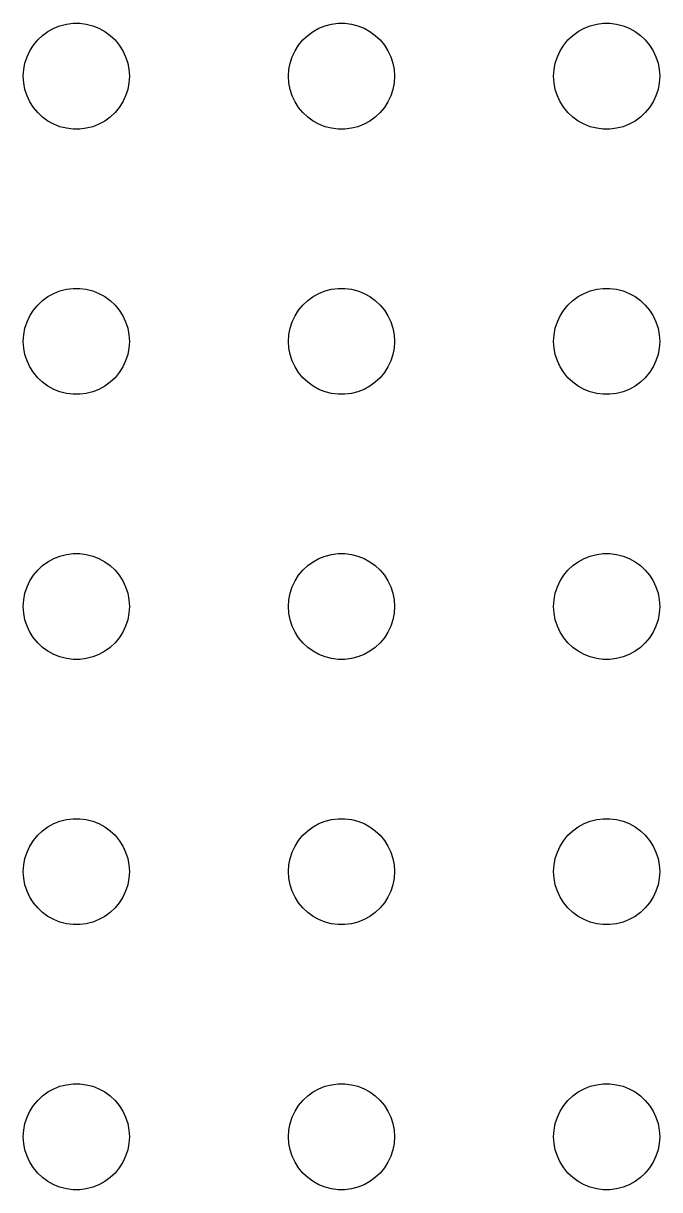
# Model space of a CAD drawing. Header units: metres. Extents: x -134 to 134, y -134 to 134.
# Drawn here: x 43.5 to 61.5, y 66 to 99 of the extents above; entities that cross this region are included whole.
import ezdxf

# ---------------------------------------------------------------- set-up
doc = ezdxf.new("R2010")
doc.units = ezdxf.units.M

msp = doc.modelspace()

# ---------------------------------------------------------------- linework, layer by layer
for p, q in [((44.7189, 98.9734), (44.9058, 98.997)), ((44.9058, 98.997), (45.0942, 98.997)), ((45.0942, 98.997), (45.2811, 98.9734)), ((52.2189, 98.9734), (52.4058, 98.997)), ((52.4058, 98.997), (52.5942, 98.997)), ((52.5942, 98.997), (52.7811, 98.9734)), ((59.7189, 98.9734), (59.9058, 98.997)), ((59.9058, 98.997), (60.0942, 98.997)), ((60.0942, 98.997), (60.2811, 98.9734)), ((43.9065, 98.5268), (44.0439, 98.6558)), ((44.0439, 98.6558), (44.1963, 98.7665)), ((44.1963, 98.7665), (44.3613, 98.8572)), ((44.3613, 98.8572), (44.5365, 98.9266)), ((44.5365, 98.9266), (44.7189, 98.9734)), ((45.2811, 98.9734), (45.4635, 98.9266)), ((45.4635, 98.9266), (45.6387, 98.8572)), ((45.6387, 98.8572), (45.8037, 98.7665)), ((45.8037, 98.7665), (45.9561, 98.6558)), ((45.9561, 98.6558), (46.0934, 98.5268)), ((51.4065, 98.5268), (51.5439, 98.6558)), ((51.5439, 98.6558), (51.6963, 98.7665)), ((51.6963, 98.7665), (51.8613, 98.8572)), ((51.8613, 98.8572), (52.0365, 98.9266)), ((52.0365, 98.9266), (52.2189, 98.9734)), ((52.7811, 98.9734), (52.9635, 98.9266)), ((52.9635, 98.9266), (53.1387, 98.8572)), ((53.1387, 98.8572), (53.3037, 98.7665)), ((53.3037, 98.7665), (53.4561, 98.6558)), ((53.4561, 98.6558), (53.5934, 98.5268)), ((58.9065, 98.5268), (59.0439, 98.6558)), ((59.0439, 98.6558), (59.1963, 98.7665)), ((59.1963, 98.7665), (59.3613, 98.8572)), ((59.3613, 98.8572), (59.5365, 98.9266)), ((59.5365, 98.9266), (59.7189, 98.9734)), ((60.2811, 98.9734), (60.4635, 98.9266)), ((60.4635, 98.9266), (60.6387, 98.8572)), ((60.6387, 98.8572), (60.8037, 98.7665)), ((60.8037, 98.7665), (60.9561, 98.6558)), ((60.9561, 98.6558), (61.0934, 98.5268)), ((43.6855, 98.2226), (43.7865, 98.3817)), ((43.7865, 98.3817), (43.9065, 98.5268)), ((46.0934, 98.5268), (46.2135, 98.3817)), ((46.2135, 98.3817), (46.3145, 98.2226)), ((51.1855, 98.2226), (51.2865, 98.3817)), ((51.2865, 98.3817), (51.4065, 98.5268)), ((53.5934, 98.5268), (53.7135, 98.3817)), ((53.7135, 98.3817), (53.8145, 98.2226)), ((58.6855, 98.2226), (58.7865, 98.3817)), ((58.7865, 98.3817), (58.9065, 98.5268)), ((61.0934, 98.5268), (61.2135, 98.3817)), ((61.2135, 98.3817), (61.3145, 98.2226)), ((43.5471, 97.873), (43.6053, 98.0522)), ((43.6053, 98.0522), (43.6855, 98.2226)), ((46.3145, 98.2226), (46.3947, 98.0522)), ((46.3947, 98.0522), (46.4529, 97.873)), ((51.0471, 97.873), (51.1053, 98.0522)), ((51.1053, 98.0522), (51.1855, 98.2226)), ((53.8145, 98.2226), (53.8947, 98.0522)), ((53.8947, 98.0522), (53.9529, 97.873)), ((58.5471, 97.873), (58.6053, 98.0522)), ((58.6053, 98.0522), (58.6855, 98.2226)), ((61.3145, 98.2226), (61.3947, 98.0522)), ((61.3947, 98.0522), (61.4529, 97.873)), ((43.5, 97.5), (43.5118, 97.688)), ((43.5118, 97.688), (43.5471, 97.873)), ((46.4529, 97.873), (46.4882, 97.688)), ((46.4882, 97.688), (46.5, 97.5)), ((51, 97.5), (51.0118, 97.688)), ((51.0118, 97.688), (51.0471, 97.873)), ((53.9529, 97.873), (53.9882, 97.688)), ((53.9882, 97.688), (54, 97.5)), ((58.5, 97.5), (58.5118, 97.688)), ((58.5118, 97.688), (58.5471, 97.873)), ((61.4529, 97.873), (61.4882, 97.688)), ((61.4882, 97.688), (61.5, 97.5)), ((43.5118, 97.312), (43.5, 97.5)), ((46.5, 97.5), (46.4882, 97.312)), ((51.0118, 97.312), (51, 97.5)), ((54, 97.5), (53.9882, 97.312)), ((58.5118, 97.312), (58.5, 97.5)), ((61.5, 97.5), (61.4882, 97.312)), ((43.5471, 97.127), (43.5118, 97.312)), ((43.6053, 96.9478), (43.5471, 97.127)), ((46.4529, 97.127), (46.3947, 96.9478)), ((46.4882, 97.312), (46.4529, 97.127)), ((51.0471, 97.127), (51.0118, 97.312)), ((51.1053, 96.9478), (51.0471, 97.127)), ((53.9529, 97.127), (53.8947, 96.9478)), ((53.9882, 97.312), (53.9529, 97.127)), ((58.5471, 97.127), (58.5118, 97.312)), ((58.6053, 96.9478), (58.5471, 97.127)), ((61.4529, 97.127), (61.3947, 96.9478)), ((61.4882, 97.312), (61.4529, 97.127)), ((43.6855, 96.7774), (43.6053, 96.9478)), ((43.7865, 96.6183), (43.6855, 96.7774)), ((46.3145, 96.7774), (46.2135, 96.6183)), ((46.3947, 96.9478), (46.3145, 96.7774)), ((51.1855, 96.7774), (51.1053, 96.9478)), ((51.2865, 96.6183), (51.1855, 96.7774)), ((53.8145, 96.7774), (53.7135, 96.6183)), ((53.8947, 96.9478), (53.8145, 96.7774)), ((58.6855, 96.7774), (58.6053, 96.9478)), ((58.7865, 96.6183), (58.6855, 96.7774)), ((61.3145, 96.7774), (61.2135, 96.6183)), ((61.3947, 96.9478), (61.3145, 96.7774)), ((43.9065, 96.4732), (43.7865, 96.6183)), ((44.0439, 96.3442), (43.9065, 96.4732)), ((44.1963, 96.2335), (44.0439, 96.3442)), ((45.9561, 96.3442), (45.8037, 96.2335)), ((46.0934, 96.4732), (45.9561, 96.3442)), ((46.2135, 96.6183), (46.0934, 96.4732)), ((51.4065, 96.4732), (51.2865, 96.6183)), ((51.5439, 96.3442), (51.4065, 96.4732)), ((51.6963, 96.2335), (51.5439, 96.3442)), ((53.4561, 96.3442), (53.3037, 96.2335)), ((53.5934, 96.4732), (53.4561, 96.3442)), ((53.7135, 96.6183), (53.5934, 96.4732)), ((58.9065, 96.4732), (58.7865, 96.6183)), ((59.0439, 96.3442), (58.9065, 96.4732)), ((59.1963, 96.2335), (59.0439, 96.3442)), ((60.9561, 96.3442), (60.8037, 96.2335)), ((61.0934, 96.4732), (60.9561, 96.3442)), ((61.2135, 96.6183), (61.0934, 96.4732)), ((44.3613, 96.1428), (44.1963, 96.2335)), ((44.5365, 96.0734), (44.3613, 96.1428)), ((44.7189, 96.0266), (44.5365, 96.0734)), ((44.9058, 96.003), (44.7189, 96.0266)), ((45.2811, 96.0266), (45.0942, 96.003)), ((45.4635, 96.0734), (45.2811, 96.0266)), ((45.6387, 96.1428), (45.4635, 96.0734)), ((45.8037, 96.2335), (45.6387, 96.1428)), ((51.8613, 96.1428), (51.6963, 96.2335)), ((52.0365, 96.0734), (51.8613, 96.1428)), ((52.2189, 96.0266), (52.0365, 96.0734)), ((52.4058, 96.003), (52.2189, 96.0266)), ((52.7811, 96.0266), (52.5942, 96.003)), ((52.9635, 96.0734), (52.7811, 96.0266)), ((53.1387, 96.1428), (52.9635, 96.0734)), ((53.3037, 96.2335), (53.1387, 96.1428)), ((59.3613, 96.1428), (59.1963, 96.2335)), ((59.5365, 96.0734), (59.3613, 96.1428)), ((59.7189, 96.0266), (59.5365, 96.0734)), ((59.9058, 96.003), (59.7189, 96.0266)), ((60.2811, 96.0266), (60.0942, 96.003)), ((60.4635, 96.0734), (60.2811, 96.0266)), ((60.6387, 96.1428), (60.4635, 96.0734)), ((60.8037, 96.2335), (60.6387, 96.1428)), ((45.0942, 96.003), (44.9058, 96.003)), ((52.5942, 96.003), (52.4058, 96.003)), ((60.0942, 96.003), (59.9058, 96.003)), ((44.3613, 91.3572), (44.5365, 91.4266)), ((44.5365, 91.4266), (44.7189, 91.4734)), ((44.7189, 91.4734), (44.9058, 91.497)), ((44.9058, 91.497), (45.0942, 91.497)), ((45.0942, 91.497), (45.2811, 91.4734)), ((45.2811, 91.4734), (45.4635, 91.4266)), ((45.4635, 91.4266), (45.6387, 91.3572)), ((51.8613, 91.3572), (52.0365, 91.4266)), ((52.0365, 91.4266), (52.2189, 91.4734)), ((52.2189, 91.4734), (52.4058, 91.497)), ((52.4058, 91.497), (52.5942, 91.497)), ((52.5942, 91.497), (52.7811, 91.4734)), ((52.7811, 91.4734), (52.9635, 91.4266)), ((52.9635, 91.4266), (53.1387, 91.3572)), ((59.3613, 91.3572), (59.5365, 91.4266)), ((59.5365, 91.4266), (59.7189, 91.4734)), ((59.7189, 91.4734), (59.9058, 91.497)), ((59.9058, 91.497), (60.0942, 91.497)), ((60.0942, 91.497), (60.2811, 91.4734)), ((60.2811, 91.4734), (60.4635, 91.4266)), ((60.4635, 91.4266), (60.6387, 91.3572)), ((43.9065, 91.0268), (44.0439, 91.1558)), ((44.0439, 91.1558), (44.1963, 91.2665)), ((44.1963, 91.2665), (44.3613, 91.3572)), ((45.6387, 91.3572), (45.8037, 91.2665)), ((45.8037, 91.2665), (45.9561, 91.1558)), ((45.9561, 91.1558), (46.0934, 91.0268)), ((51.4065, 91.0268), (51.5439, 91.1558)), ((51.5439, 91.1558), (51.6963, 91.2665)), ((51.6963, 91.2665), (51.8613, 91.3572)), ((53.1387, 91.3572), (53.3037, 91.2665)), ((53.3037, 91.2665), (53.4561, 91.1558)), ((53.4561, 91.1558), (53.5934, 91.0268)), ((58.9065, 91.0268), (59.0439, 91.1558)), ((59.0439, 91.1558), (59.1963, 91.2665)), ((59.1963, 91.2665), (59.3613, 91.3572)), ((60.6387, 91.3572), (60.8037, 91.2665)), ((60.8037, 91.2665), (60.9561, 91.1558)), ((60.9561, 91.1558), (61.0934, 91.0268)), ((43.6855, 90.7226), (43.7865, 90.8817)), ((43.7865, 90.8817), (43.9065, 91.0268)), ((46.0934, 91.0268), (46.2135, 90.8817)), ((46.2135, 90.8817), (46.3145, 90.7226)), ((51.1855, 90.7226), (51.2865, 90.8817)), ((51.2865, 90.8817), (51.4065, 91.0268)), ((53.5934, 91.0268), (53.7135, 90.8817)), ((53.7135, 90.8817), (53.8145, 90.7226)), ((58.6855, 90.7226), (58.7865, 90.8817)), ((58.7865, 90.8817), (58.9065, 91.0268)), ((61.0934, 91.0268), (61.2135, 90.8817)), ((61.2135, 90.8817), (61.3145, 90.7226)), ((43.5471, 90.373), (43.6053, 90.5522)), ((43.6053, 90.5522), (43.6855, 90.7226)), ((46.3145, 90.7226), (46.3947, 90.5522)), ((46.3947, 90.5522), (46.4529, 90.373)), ((51.0471, 90.373), (51.1053, 90.5522)), ((51.1053, 90.5522), (51.1855, 90.7226)), ((53.8145, 90.7226), (53.8947, 90.5522)), ((53.8947, 90.5522), (53.9529, 90.373)), ((58.5471, 90.373), (58.6053, 90.5522)), ((58.6053, 90.5522), (58.6855, 90.7226)), ((61.3145, 90.7226), (61.3947, 90.5522)), ((61.3947, 90.5522), (61.4529, 90.373)), ((43.5, 90), (43.5118, 90.188)), ((43.5118, 90.188), (43.5471, 90.373)), ((46.4529, 90.373), (46.4882, 90.188)), ((46.4882, 90.188), (46.5, 90)), ((51, 90), (51.0118, 90.188)), ((51.0118, 90.188), (51.0471, 90.373)), ((53.9529, 90.373), (53.9882, 90.188)), ((53.9882, 90.188), (54, 90)), ((58.5, 90), (58.5118, 90.188)), ((58.5118, 90.188), (58.5471, 90.373)), ((61.4529, 90.373), (61.4882, 90.188)), ((61.4882, 90.188), (61.5, 90)), ((43.5118, 89.812), (43.5, 90)), ((43.5471, 89.627), (43.5118, 89.812)), ((46.4882, 89.812), (46.4529, 89.627)), ((46.5, 90), (46.4882, 89.812)), ((51.0118, 89.812), (51, 90)), ((51.0471, 89.627), (51.0118, 89.812)), ((53.9882, 89.812), (53.9529, 89.627)), ((54, 90), (53.9882, 89.812)), ((58.5118, 89.812), (58.5, 90)), ((58.5471, 89.627), (58.5118, 89.812)), ((61.4882, 89.812), (61.4529, 89.627)), ((61.5, 90), (61.4882, 89.812)), ((43.6053, 89.4478), (43.5471, 89.627)), ((43.6855, 89.2774), (43.6053, 89.4478)), ((46.3947, 89.4478), (46.3145, 89.2774)), ((46.4529, 89.627), (46.3947, 89.4478)), ((51.1053, 89.4478), (51.0471, 89.627)), ((51.1855, 89.2774), (51.1053, 89.4478)), ((53.8947, 89.4478), (53.8145, 89.2774)), ((53.9529, 89.627), (53.8947, 89.4478)), ((58.6053, 89.4478), (58.5471, 89.627)), ((58.6855, 89.2774), (58.6053, 89.4478)), ((61.3947, 89.4478), (61.3145, 89.2774)), ((61.4529, 89.627), (61.3947, 89.4478)), ((43.7865, 89.1183), (43.6855, 89.2774)), ((43.9065, 88.9732), (43.7865, 89.1183)), ((46.2135, 89.1183), (46.0934, 88.9732)), ((46.3145, 89.2774), (46.2135, 89.1183)), ((51.2865, 89.1183), (51.1855, 89.2774)), ((51.4065, 88.9732), (51.2865, 89.1183)), ((53.7135, 89.1183), (53.5934, 88.9732)), ((53.8145, 89.2774), (53.7135, 89.1183)), ((58.7865, 89.1183), (58.6855, 89.2774)), ((58.9065, 88.9732), (58.7865, 89.1183)), ((61.2135, 89.1183), (61.0934, 88.9732)), ((61.3145, 89.2774), (61.2135, 89.1183)), ((44.0439, 88.8442), (43.9065, 88.9732)), ((44.1963, 88.7335), (44.0439, 88.8442)), ((45.9561, 88.8442), (45.8037, 88.7335)), ((46.0934, 88.9732), (45.9561, 88.8442)), ((51.5439, 88.8442), (51.4065, 88.9732)), ((51.6963, 88.7335), (51.5439, 88.8442)), ((53.4561, 88.8442), (53.3037, 88.7335)), ((53.5934, 88.9732), (53.4561, 88.8442)), ((59.0439, 88.8442), (58.9065, 88.9732)), ((59.1963, 88.7335), (59.0439, 88.8442)), ((60.9561, 88.8442), (60.8037, 88.7335)), ((61.0934, 88.9732), (60.9561, 88.8442)), ((44.3613, 88.6428), (44.1963, 88.7335)), ((44.5365, 88.5734), (44.3613, 88.6428)), ((44.7189, 88.5266), (44.5365, 88.5734)), ((44.9058, 88.503), (44.7189, 88.5266)), ((45.0942, 88.503), (44.9058, 88.503)), ((45.2811, 88.5266), (45.0942, 88.503)), ((45.4635, 88.5734), (45.2811, 88.5266)), ((45.6387, 88.6428), (45.4635, 88.5734)), ((45.8037, 88.7335), (45.6387, 88.6428)), ((51.8613, 88.6428), (51.6963, 88.7335)), ((52.0365, 88.5734), (51.8613, 88.6428)), ((52.2189, 88.5266), (52.0365, 88.5734)), ((52.4058, 88.503), (52.2189, 88.5266)), ((52.5942, 88.503), (52.4058, 88.503)), ((52.7811, 88.5266), (52.5942, 88.503)), ((52.9635, 88.5734), (52.7811, 88.5266)), ((53.1387, 88.6428), (52.9635, 88.5734)), ((53.3037, 88.7335), (53.1387, 88.6428)), ((59.3613, 88.6428), (59.1963, 88.7335)), ((59.5365, 88.5734), (59.3613, 88.6428)), ((59.7189, 88.5266), (59.5365, 88.5734)), ((59.9058, 88.503), (59.7189, 88.5266)), ((60.0942, 88.503), (59.9058, 88.503)), ((60.2811, 88.5266), (60.0942, 88.503)), ((60.4635, 88.5734), (60.2811, 88.5266)), ((60.6387, 88.6428), (60.4635, 88.5734)), ((60.8037, 88.7335), (60.6387, 88.6428)), ((44.1963, 83.7665), (44.3613, 83.8572)), ((44.3613, 83.8572), (44.5365, 83.9266)), ((44.5365, 83.9266), (44.7189, 83.9734)), ((44.7189, 83.9734), (44.9058, 83.997)), ((44.9058, 83.997), (45.0942, 83.997)), ((45.0942, 83.997), (45.2811, 83.9734)), ((45.2811, 83.9734), (45.4635, 83.9266)), ((45.4635, 83.9266), (45.6387, 83.8572)), ((45.6387, 83.8572), (45.8037, 83.7665)), ((51.6963, 83.7665), (51.8613, 83.8572)), ((51.8613, 83.8572), (52.0365, 83.9266)), ((52.0365, 83.9266), (52.2189, 83.9734)), ((52.2189, 83.9734), (52.4058, 83.997)), ((52.4058, 83.997), (52.5942, 83.997)), ((52.5942, 83.997), (52.7811, 83.9734)), ((52.7811, 83.9734), (52.9635, 83.9266)), ((52.9635, 83.9266), (53.1387, 83.8572)), ((53.1387, 83.8572), (53.3037, 83.7665)), ((59.1963, 83.7665), (59.3613, 83.8572)), ((59.3613, 83.8572), (59.5365, 83.9266)), ((59.5365, 83.9266), (59.7189, 83.9734)), ((59.7189, 83.9734), (59.9058, 83.997)), ((59.9058, 83.997), (60.0942, 83.997)), ((60.0942, 83.997), (60.2811, 83.9734)), ((60.2811, 83.9734), (60.4635, 83.9266)), ((60.4635, 83.9266), (60.6387, 83.8572)), ((60.6387, 83.8572), (60.8037, 83.7665)), ((43.7865, 83.3817), (43.9065, 83.5268)), ((43.9065, 83.5268), (44.0439, 83.6558)), ((44.0439, 83.6558), (44.1963, 83.7665)), ((45.8037, 83.7665), (45.9561, 83.6558)), ((45.9561, 83.6558), (46.0934, 83.5268)), ((46.0934, 83.5268), (46.2135, 83.3817)), ((51.2865, 83.3817), (51.4065, 83.5268)), ((51.4065, 83.5268), (51.5439, 83.6558)), ((51.5439, 83.6558), (51.6963, 83.7665)), ((53.3037, 83.7665), (53.4561, 83.6558)), ((53.4561, 83.6558), (53.5934, 83.5268)), ((53.5934, 83.5268), (53.7135, 83.3817)), ((58.7865, 83.3817), (58.9065, 83.5268)), ((58.9065, 83.5268), (59.0439, 83.6558)), ((59.0439, 83.6558), (59.1963, 83.7665)), ((60.8037, 83.7665), (60.9561, 83.6558)), ((60.9561, 83.6558), (61.0934, 83.5268)), ((61.0934, 83.5268), (61.2135, 83.3817)), ((43.6053, 83.0522), (43.6855, 83.2226)), ((43.6855, 83.2226), (43.7865, 83.3817)), ((46.2135, 83.3817), (46.3145, 83.2226)), ((46.3145, 83.2226), (46.3947, 83.0522)), ((51.1053, 83.0522), (51.1855, 83.2226)), ((51.1855, 83.2226), (51.2865, 83.3817)), ((53.7135, 83.3817), (53.8145, 83.2226)), ((53.8145, 83.2226), (53.8947, 83.0522)), ((58.6053, 83.0522), (58.6855, 83.2226)), ((58.6855, 83.2226), (58.7865, 83.3817)), ((61.2135, 83.3817), (61.3145, 83.2226)), ((61.3145, 83.2226), (61.3947, 83.0522)), ((43.5118, 82.688), (43.5471, 82.873)), ((43.5471, 82.873), (43.6053, 83.0522)), ((46.3947, 83.0522), (46.4529, 82.873)), ((46.4529, 82.873), (46.4882, 82.688)), ((51.0118, 82.688), (51.0471, 82.873)), ((51.0471, 82.873), (51.1053, 83.0522)), ((53.8947, 83.0522), (53.9529, 82.873)), ((53.9529, 82.873), (53.9882, 82.688)), ((58.5118, 82.688), (58.5471, 82.873)), ((58.5471, 82.873), (58.6053, 83.0522)), ((61.3947, 83.0522), (61.4529, 82.873)), ((61.4529, 82.873), (61.4882, 82.688)), ((43.5, 82.5), (43.5118, 82.688)), ((43.5118, 82.312), (43.5, 82.5)), ((46.4882, 82.688), (46.5, 82.5)), ((46.5, 82.5), (46.4882, 82.312)), ((51, 82.5), (51.0118, 82.688)), ((51.0118, 82.312), (51, 82.5)), ((53.9882, 82.688), (54, 82.5)), ((54, 82.5), (53.9882, 82.312)), ((58.5, 82.5), (58.5118, 82.688)), ((58.5118, 82.312), (58.5, 82.5)), ((61.4882, 82.688), (61.5, 82.5)), ((61.5, 82.5), (61.4882, 82.312)), ((43.5471, 82.127), (43.5118, 82.312)), ((46.4882, 82.312), (46.4529, 82.127)), ((51.0471, 82.127), (51.0118, 82.312)), ((53.9882, 82.312), (53.9529, 82.127)), ((58.5471, 82.127), (58.5118, 82.312)), ((61.4882, 82.312), (61.4529, 82.127)), ((43.6053, 81.9478), (43.5471, 82.127)), ((43.6855, 81.7774), (43.6053, 81.9478)), ((46.3947, 81.9478), (46.3145, 81.7774)), ((46.4529, 82.127), (46.3947, 81.9478)), ((51.1053, 81.9478), (51.0471, 82.127)), ((51.1855, 81.7774), (51.1053, 81.9478)), ((53.8947, 81.9478), (53.8145, 81.7774)), ((53.9529, 82.127), (53.8947, 81.9478)), ((58.6053, 81.9478), (58.5471, 82.127)), ((58.6855, 81.7774), (58.6053, 81.9478)), ((61.3947, 81.9478), (61.3145, 81.7774)), ((61.4529, 82.127), (61.3947, 81.9478)), ((43.7865, 81.6183), (43.6855, 81.7774)), ((43.9065, 81.4732), (43.7865, 81.6183)), ((46.2135, 81.6183), (46.0934, 81.4732)), ((46.3145, 81.7774), (46.2135, 81.6183)), ((51.2865, 81.6183), (51.1855, 81.7774)), ((51.4065, 81.4732), (51.2865, 81.6183)), ((53.7135, 81.6183), (53.5934, 81.4732)), ((53.8145, 81.7774), (53.7135, 81.6183)), ((58.7865, 81.6183), (58.6855, 81.7774)), ((58.9065, 81.4732), (58.7865, 81.6183)), ((61.2135, 81.6183), (61.0934, 81.4732)), ((61.3145, 81.7774), (61.2135, 81.6183)), ((44.0439, 81.3442), (43.9065, 81.4732)), ((44.1963, 81.2335), (44.0439, 81.3442)), ((44.3613, 81.1428), (44.1963, 81.2335)), ((45.8037, 81.2335), (45.6387, 81.1428)), ((45.9561, 81.3442), (45.8037, 81.2335)), ((46.0934, 81.4732), (45.9561, 81.3442)), ((51.5439, 81.3442), (51.4065, 81.4732)), ((51.6963, 81.2335), (51.5439, 81.3442)), ((51.8613, 81.1428), (51.6963, 81.2335)), ((53.3037, 81.2335), (53.1387, 81.1428)), ((53.4561, 81.3442), (53.3037, 81.2335)), ((53.5934, 81.4732), (53.4561, 81.3442)), ((59.0439, 81.3442), (58.9065, 81.4732)), ((59.1963, 81.2335), (59.0439, 81.3442)), ((59.3613, 81.1428), (59.1963, 81.2335)), ((60.8037, 81.2335), (60.6387, 81.1428)), ((60.9561, 81.3442), (60.8037, 81.2335)), ((61.0934, 81.4732), (60.9561, 81.3442)), ((44.5365, 81.0734), (44.3613, 81.1428)), ((44.7189, 81.0266), (44.5365, 81.0734)), ((44.9058, 81.003), (44.7189, 81.0266)), ((45.0942, 81.003), (44.9058, 81.003)), ((45.2811, 81.0266), (45.0942, 81.003)), ((45.4635, 81.0734), (45.2811, 81.0266)), ((45.6387, 81.1428), (45.4635, 81.0734)), ((52.0365, 81.0734), (51.8613, 81.1428)), ((52.2189, 81.0266), (52.0365, 81.0734)), ((52.4058, 81.003), (52.2189, 81.0266)), ((52.5942, 81.003), (52.4058, 81.003)), ((52.7811, 81.0266), (52.5942, 81.003)), ((52.9635, 81.0734), (52.7811, 81.0266)), ((53.1387, 81.1428), (52.9635, 81.0734)), ((59.5365, 81.0734), (59.3613, 81.1428)), ((59.7189, 81.0266), (59.5365, 81.0734)), ((59.9058, 81.003), (59.7189, 81.0266)), ((60.0942, 81.003), (59.9058, 81.003)), ((60.2811, 81.0266), (60.0942, 81.003)), ((60.4635, 81.0734), (60.2811, 81.0266)), ((60.6387, 81.1428), (60.4635, 81.0734)), ((44.0439, 76.1558), (44.1963, 76.2665)), ((44.1963, 76.2665), (44.3613, 76.3572)), ((44.3613, 76.3572), (44.5365, 76.4266)), ((44.5365, 76.4266), (44.7189, 76.4734)), ((44.7189, 76.4734), (44.9058, 76.497)), ((44.9058, 76.497), (45.0942, 76.497)), ((45.0942, 76.497), (45.2811, 76.4734)), ((45.2811, 76.4734), (45.4635, 76.4266)), ((45.4635, 76.4266), (45.6387, 76.3572)), ((45.6387, 76.3572), (45.8037, 76.2665)), ((45.8037, 76.2665), (45.9561, 76.1558)), ((51.5439, 76.1558), (51.6963, 76.2665)), ((51.6963, 76.2665), (51.8613, 76.3572)), ((51.8613, 76.3572), (52.0365, 76.4266)), ((52.0365, 76.4266), (52.2189, 76.4734)), ((52.2189, 76.4734), (52.4058, 76.497)), ((52.4058, 76.497), (52.5942, 76.497)), ((52.5942, 76.497), (52.7811, 76.4734)), ((52.7811, 76.4734), (52.9635, 76.4266)), ((52.9635, 76.4266), (53.1387, 76.3572)), ((53.1387, 76.3572), (53.3037, 76.2665)), ((53.3037, 76.2665), (53.4561, 76.1558)), ((59.0439, 76.1558), (59.1963, 76.2665)), ((59.1963, 76.2665), (59.3613, 76.3572)), ((59.3613, 76.3572), (59.5365, 76.4266)), ((59.5365, 76.4266), (59.7189, 76.4734)), ((59.7189, 76.4734), (59.9058, 76.497)), ((59.9058, 76.497), (60.0942, 76.497)), ((60.0942, 76.497), (60.2811, 76.4734)), ((60.2811, 76.4734), (60.4635, 76.4266)), ((60.4635, 76.4266), (60.6387, 76.3572)), ((60.6387, 76.3572), (60.8037, 76.2665)), ((60.8037, 76.2665), (60.9561, 76.1558)), ((43.7865, 75.8817), (43.9065, 76.0268)), ((43.9065, 76.0268), (44.0439, 76.1558)), ((45.9561, 76.1558), (46.0934, 76.0268)), ((46.0934, 76.0268), (46.2135, 75.8817)), ((51.2865, 75.8817), (51.4065, 76.0268)), ((51.4065, 76.0268), (51.5439, 76.1558)), ((53.4561, 76.1558), (53.5934, 76.0268)), ((53.5934, 76.0268), (53.7135, 75.8817)), ((58.7865, 75.8817), (58.9065, 76.0268)), ((58.9065, 76.0268), (59.0439, 76.1558)), ((60.9561, 76.1558), (61.0934, 76.0268)), ((61.0934, 76.0268), (61.2135, 75.8817)), ((43.6053, 75.5522), (43.6855, 75.7226)), ((43.6855, 75.7226), (43.7865, 75.8817)), ((46.2135, 75.8817), (46.3145, 75.7226)), ((46.3145, 75.7226), (46.3947, 75.5522)), ((51.1053, 75.5522), (51.1855, 75.7226)), ((51.1855, 75.7226), (51.2865, 75.8817)), ((53.7135, 75.8817), (53.8145, 75.7226)), ((53.8145, 75.7226), (53.8947, 75.5522)), ((58.6053, 75.5522), (58.6855, 75.7226)), ((58.6855, 75.7226), (58.7865, 75.8817)), ((61.2135, 75.8817), (61.3145, 75.7226)), ((61.3145, 75.7226), (61.3947, 75.5522)), ((43.5118, 75.188), (43.5471, 75.373)), ((43.5471, 75.373), (43.6053, 75.5522)), ((46.3947, 75.5522), (46.4529, 75.373)), ((46.4529, 75.373), (46.4882, 75.188)), ((51.0118, 75.188), (51.0471, 75.373)), ((51.0471, 75.373), (51.1053, 75.5522)), ((53.8947, 75.5522), (53.9529, 75.373)), ((53.9529, 75.373), (53.9882, 75.188)), ((58.5118, 75.188), (58.5471, 75.373)), ((58.5471, 75.373), (58.6053, 75.5522)), ((61.3947, 75.5522), (61.4529, 75.373)), ((61.4529, 75.373), (61.4882, 75.188)), ((43.5, 75), (43.5118, 75.188)), ((43.5118, 74.812), (43.5, 75)), ((46.4882, 75.188), (46.5, 75)), ((46.5, 75), (46.4882, 74.812)), ((51, 75), (51.0118, 75.188)), ((51.0118, 74.812), (51, 75)), ((53.9882, 75.188), (54, 75)), ((54, 75), (53.9882, 74.812)), ((58.5, 75), (58.5118, 75.188)), ((58.5118, 74.812), (58.5, 75)), ((61.4882, 75.188), (61.5, 75)), ((61.5, 75), (61.4882, 74.812)), ((43.5471, 74.627), (43.5118, 74.812)), ((43.6053, 74.4478), (43.5471, 74.627)), ((46.4529, 74.627), (46.3947, 74.4478)), ((46.4882, 74.812), (46.4529, 74.627)), ((51.0471, 74.627), (51.0118, 74.812)), ((51.1053, 74.4478), (51.0471, 74.627)), ((53.9529, 74.627), (53.8947, 74.4478)), ((53.9882, 74.812), (53.9529, 74.627)), ((58.5471, 74.627), (58.5118, 74.812)), ((58.6053, 74.4478), (58.5471, 74.627)), ((61.4529, 74.627), (61.3947, 74.4478)), ((61.4882, 74.812), (61.4529, 74.627)), ((43.6855, 74.2774), (43.6053, 74.4478)), ((43.7865, 74.1183), (43.6855, 74.2774)), ((46.3145, 74.2774), (46.2135, 74.1183)), ((46.3947, 74.4478), (46.3145, 74.2774)), ((51.1855, 74.2774), (51.1053, 74.4478)), ((51.2865, 74.1183), (51.1855, 74.2774)), ((53.8145, 74.2774), (53.7135, 74.1183)), ((53.8947, 74.4478), (53.8145, 74.2774)), ((58.6855, 74.2774), (58.6053, 74.4478)), ((58.7865, 74.1183), (58.6855, 74.2774)), ((61.3145, 74.2774), (61.2135, 74.1183)), ((61.3947, 74.4478), (61.3145, 74.2774)), ((43.9065, 73.9732), (43.7865, 74.1183)), ((44.0439, 73.8442), (43.9065, 73.9732)), ((46.0934, 73.9732), (45.9561, 73.8442)), ((46.2135, 74.1183), (46.0934, 73.9732)), ((51.4065, 73.9732), (51.2865, 74.1183)), ((51.5439, 73.8442), (51.4065, 73.9732)), ((53.5934, 73.9732), (53.4561, 73.8442)), ((53.7135, 74.1183), (53.5934, 73.9732)), ((58.9065, 73.9732), (58.7865, 74.1183)), ((59.0439, 73.8442), (58.9065, 73.9732)), ((61.0934, 73.9732), (60.9561, 73.8442)), ((61.2135, 74.1183), (61.0934, 73.9732)), ((44.1963, 73.7335), (44.0439, 73.8442)), ((44.3613, 73.6428), (44.1963, 73.7335)), ((44.5365, 73.5734), (44.3613, 73.6428)), ((45.6387, 73.6428), (45.4635, 73.5734)), ((45.8037, 73.7335), (45.6387, 73.6428)), ((45.9561, 73.8442), (45.8037, 73.7335)), ((51.6963, 73.7335), (51.5439, 73.8442)), ((51.8613, 73.6428), (51.6963, 73.7335)), ((52.0365, 73.5734), (51.8613, 73.6428)), ((53.1387, 73.6428), (52.9635, 73.5734)), ((53.3037, 73.7335), (53.1387, 73.6428)), ((53.4561, 73.8442), (53.3037, 73.7335)), ((59.1963, 73.7335), (59.0439, 73.8442)), ((59.3613, 73.6428), (59.1963, 73.7335)), ((59.5365, 73.5734), (59.3613, 73.6428)), ((60.6387, 73.6428), (60.4635, 73.5734)), ((60.8037, 73.7335), (60.6387, 73.6428)), ((60.9561, 73.8442), (60.8037, 73.7335)), ((44.7189, 73.5266), (44.5365, 73.5734)), ((44.9058, 73.503), (44.7189, 73.5266)), ((45.0942, 73.503), (44.9058, 73.503)), ((45.2811, 73.5266), (45.0942, 73.503)), ((45.4635, 73.5734), (45.2811, 73.5266)), ((52.2189, 73.5266), (52.0365, 73.5734)), ((52.4058, 73.503), (52.2189, 73.5266)), ((52.5942, 73.503), (52.4058, 73.503)), ((52.7811, 73.5266), (52.5942, 73.503)), ((52.9635, 73.5734), (52.7811, 73.5266)), ((59.7189, 73.5266), (59.5365, 73.5734)), ((59.9058, 73.503), (59.7189, 73.5266)), ((60.0942, 73.503), (59.9058, 73.503)), ((60.2811, 73.5266), (60.0942, 73.503)), ((60.4635, 73.5734), (60.2811, 73.5266)), ((44.5365, 68.9266), (44.7189, 68.9734)), ((44.7189, 68.9734), (44.9058, 68.997)), ((44.9058, 68.997), (45.0942, 68.997)), ((45.0942, 68.997), (45.2811, 68.9734)), ((45.2811, 68.9734), (45.4635, 68.9266)), ((52.0365, 68.9266), (52.2189, 68.9734)), ((52.2189, 68.9734), (52.4058, 68.997)), ((52.4058, 68.997), (52.5942, 68.997)), ((52.5942, 68.997), (52.7811, 68.9734)), ((52.7811, 68.9734), (52.9635, 68.9266)), ((59.5365, 68.9266), (59.7189, 68.9734)), ((59.7189, 68.9734), (59.9058, 68.997)), ((59.9058, 68.997), (60.0942, 68.997)), ((60.0942, 68.997), (60.2811, 68.9734)), ((60.2811, 68.9734), (60.4635, 68.9266)), ((43.9065, 68.5268), (44.0439, 68.6558)), ((44.0439, 68.6558), (44.1963, 68.7665)), ((44.1963, 68.7665), (44.3613, 68.8572)), ((44.3613, 68.8572), (44.5365, 68.9266)), ((45.4635, 68.9266), (45.6387, 68.8572)), ((45.6387, 68.8572), (45.8037, 68.7665)), ((45.8037, 68.7665), (45.9561, 68.6558)), ((45.9561, 68.6558), (46.0934, 68.5268)), ((51.4065, 68.5268), (51.5439, 68.6558)), ((51.5439, 68.6558), (51.6963, 68.7665)), ((51.6963, 68.7665), (51.8613, 68.8572)), ((51.8613, 68.8572), (52.0365, 68.9266)), ((52.9635, 68.9266), (53.1387, 68.8572)), ((53.1387, 68.8572), (53.3037, 68.7665)), ((53.3037, 68.7665), (53.4561, 68.6558)), ((53.4561, 68.6558), (53.5934, 68.5268)), ((58.9065, 68.5268), (59.0439, 68.6558)), ((59.0439, 68.6558), (59.1963, 68.7665)), ((59.1963, 68.7665), (59.3613, 68.8572)), ((59.3613, 68.8572), (59.5365, 68.9266)), ((60.4635, 68.9266), (60.6387, 68.8572)), ((60.6387, 68.8572), (60.8037, 68.7665)), ((60.8037, 68.7665), (60.9561, 68.6558)), ((60.9561, 68.6558), (61.0934, 68.5268)), ((43.6855, 68.2226), (43.7865, 68.3817)), ((43.7865, 68.3817), (43.9065, 68.5268)), ((46.0934, 68.5268), (46.2135, 68.3817)), ((46.2135, 68.3817), (46.3145, 68.2226)), ((51.1855, 68.2226), (51.2865, 68.3817)), ((51.2865, 68.3817), (51.4065, 68.5268)), ((53.5934, 68.5268), (53.7135, 68.3817)), ((53.7135, 68.3817), (53.8145, 68.2226)), ((58.6855, 68.2226), (58.7865, 68.3817)), ((58.7865, 68.3817), (58.9065, 68.5268)), ((61.0934, 68.5268), (61.2135, 68.3817)), ((61.2135, 68.3817), (61.3145, 68.2226)), ((43.5471, 67.873), (43.6053, 68.0522)), ((43.6053, 68.0522), (43.6855, 68.2226)), ((46.3145, 68.2226), (46.3947, 68.0522)), ((46.3947, 68.0522), (46.4529, 67.873)), ((51.0471, 67.873), (51.1053, 68.0522)), ((51.1053, 68.0522), (51.1855, 68.2226)), ((53.8145, 68.2226), (53.8947, 68.0522)), ((53.8947, 68.0522), (53.9529, 67.873)), ((58.5471, 67.873), (58.6053, 68.0522)), ((58.6053, 68.0522), (58.6855, 68.2226)), ((61.3145, 68.2226), (61.3947, 68.0522)), ((61.3947, 68.0522), (61.4529, 67.873)), ((43.5, 67.5), (43.5118, 67.688)), ((43.5118, 67.688), (43.5471, 67.873)), ((46.4529, 67.873), (46.4882, 67.688)), ((46.4882, 67.688), (46.5, 67.5)), ((51, 67.5), (51.0118, 67.688)), ((51.0118, 67.688), (51.0471, 67.873)), ((53.9529, 67.873), (53.9882, 67.688)), ((53.9882, 67.688), (54, 67.5)), ((58.5, 67.5), (58.5118, 67.688)), ((58.5118, 67.688), (58.5471, 67.873)), ((61.4529, 67.873), (61.4882, 67.688)), ((61.4882, 67.688), (61.5, 67.5)), ((43.5118, 67.312), (43.5, 67.5)), ((43.5471, 67.127), (43.5118, 67.312)), ((46.4882, 67.312), (46.4529, 67.127)), ((46.5, 67.5), (46.4882, 67.312)), ((51.0118, 67.312), (51, 67.5)), ((51.0471, 67.127), (51.0118, 67.312)), ((53.9882, 67.312), (53.9529, 67.127)), ((54, 67.5), (53.9882, 67.312)), ((58.5118, 67.312), (58.5, 67.5)), ((58.5471, 67.127), (58.5118, 67.312)), ((61.4882, 67.312), (61.4529, 67.127)), ((61.5, 67.5), (61.4882, 67.312)), ((43.6053, 66.9478), (43.5471, 67.127)), ((46.4529, 67.127), (46.3947, 66.9478)), ((51.1053, 66.9478), (51.0471, 67.127)), ((53.9529, 67.127), (53.8947, 66.9478)), ((58.6053, 66.9478), (58.5471, 67.127)), ((61.4529, 67.127), (61.3947, 66.9478)), ((43.6855, 66.7774), (43.6053, 66.9478)), ((43.7865, 66.6183), (43.6855, 66.7774)), ((46.3145, 66.7774), (46.2135, 66.6183)), ((46.3947, 66.9478), (46.3145, 66.7774)), ((51.1855, 66.7774), (51.1053, 66.9478)), ((51.2865, 66.6183), (51.1855, 66.7774)), ((53.8145, 66.7774), (53.7135, 66.6183)), ((53.8947, 66.9478), (53.8145, 66.7774)), ((58.6855, 66.7774), (58.6053, 66.9478)), ((58.7865, 66.6183), (58.6855, 66.7774)), ((61.3145, 66.7774), (61.2135, 66.6183)), ((61.3947, 66.9478), (61.3145, 66.7774)), ((43.9065, 66.4732), (43.7865, 66.6183)), ((44.0439, 66.3442), (43.9065, 66.4732)), ((44.1963, 66.2335), (44.0439, 66.3442)), ((45.9561, 66.3442), (45.8037, 66.2335)), ((46.0934, 66.4732), (45.9561, 66.3442)), ((46.2135, 66.6183), (46.0934, 66.4732)), ((51.4065, 66.4732), (51.2865, 66.6183)), ((51.5439, 66.3442), (51.4065, 66.4732)), ((51.6963, 66.2335), (51.5439, 66.3442)), ((53.4561, 66.3442), (53.3037, 66.2335)), ((53.5934, 66.4732), (53.4561, 66.3442)), ((53.7135, 66.6183), (53.5934, 66.4732)), ((58.9065, 66.4732), (58.7865, 66.6183)), ((59.0439, 66.3442), (58.9065, 66.4732)), ((59.1963, 66.2335), (59.0439, 66.3442)), ((60.9561, 66.3442), (60.8037, 66.2335)), ((61.0934, 66.4732), (60.9561, 66.3442)), ((61.2135, 66.6183), (61.0934, 66.4732)), ((44.3613, 66.1428), (44.1963, 66.2335)), ((44.5365, 66.0734), (44.3613, 66.1428)), ((44.7189, 66.0266), (44.5365, 66.0734)), ((44.9058, 66.003), (44.7189, 66.0266)), ((45.0942, 66.003), (44.9058, 66.003)), ((45.2811, 66.0266), (45.0942, 66.003)), ((45.4635, 66.0734), (45.2811, 66.0266)), ((45.6387, 66.1428), (45.4635, 66.0734)), ((45.8037, 66.2335), (45.6387, 66.1428)), ((51.8613, 66.1428), (51.6963, 66.2335)), ((52.0365, 66.0734), (51.8613, 66.1428)), ((52.2189, 66.0266), (52.0365, 66.0734)), ((52.4058, 66.003), (52.2189, 66.0266)), ((52.5942, 66.003), (52.4058, 66.003)), ((52.7811, 66.0266), (52.5942, 66.003)), ((52.9635, 66.0734), (52.7811, 66.0266)), ((53.1387, 66.1428), (52.9635, 66.0734)), ((53.3037, 66.2335), (53.1387, 66.1428)), ((59.3613, 66.1428), (59.1963, 66.2335)), ((59.5365, 66.0734), (59.3613, 66.1428)), ((59.7189, 66.0266), (59.5365, 66.0734)), ((59.9058, 66.003), (59.7189, 66.0266)), ((60.0942, 66.003), (59.9058, 66.003)), ((60.2811, 66.0266), (60.0942, 66.003)), ((60.4635, 66.0734), (60.2811, 66.0266)), ((60.6387, 66.1428), (60.4635, 66.0734)), ((60.8037, 66.2335), (60.6387, 66.1428))]:
    msp.add_line(p, q)

doc.saveas('drawing.dxf')
